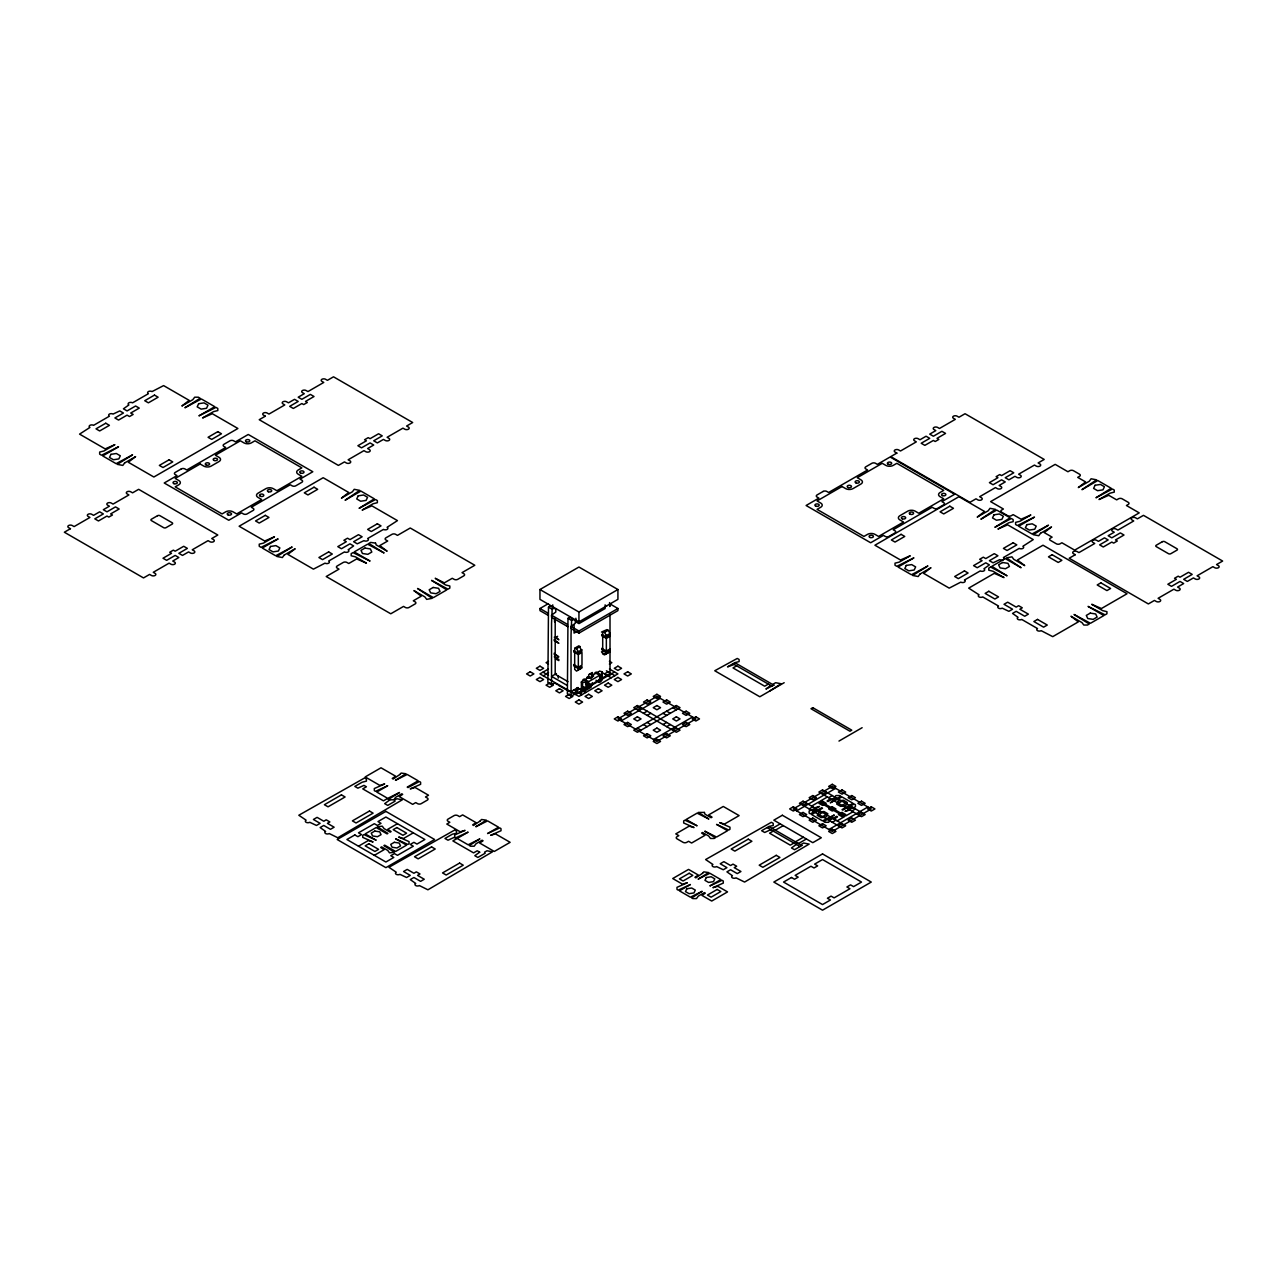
<?xml version="1.0" encoding="UTF-8"?>
<svg xmlns="http://www.w3.org/2000/svg" width="1287" height="1287" viewBox="0 0 1287 1287"><rect width="100%" height="100%" fill="white"/><g stroke="black" fill="none" stroke-linecap="round" stroke-linejoin="round"><path stroke-width="1.5" d="M557.625 657.384L555.196 658.799L555.196 674.259L567.985 681.643M588.69 684.813L588.69 685.858L588.69 681.643L599.645 675.321L599.645 679.536L582.609 690.089A2.59 1.496 -60 0 1 580.775 693.243A2.59 1.496 -60 0 1 578.941 692.197L571.026 696.058L567.374 693.95L567.985 618.355L569.803 617.31L575.289 620.463L575.289 623.278L571.026 626.447L571.026 628.555L578.941 633.124L617.921 610.617L617.921 608.51L610.006 603.941L610.006 606.048M592.342 683.751L592.342 682.705M602.091 678.136L602.091 676.029M599.645 671.106L602.091 671.798L602.091 673.905L600.868 674.613L595.994 672.007M567.857 626.721L551.544 617.31L551.544 615.186L555.807 612.033L555.807 609.218L550.321 606.048L548.487 607.11L547.892 682.705L551.544 684.813L554.713 682.979M553.973 608.156L552.155 609.218L551.544 623.632L551.544 684.813M573.471 619.417L571.637 620.463L571.026 634.877L571.026 696.058M770.768 685.521L765.91 689.028L773.825 685.167L773.214 684.105L775.659 682.705L781.129 683.751L769.562 691.135M796.347 844.433L791.489 847.956L794.529 849.71L801.833 845.495L801.222 844.433L803.667 843.033L809.153 844.095L744.594 882.062L736.067 877.847A2.59 1.496 0 0 1 732.416 877.847A2.59 1.496 0 0 1 732.416 875.723L726.93 871.862L730.582 869.755L737.274 873.616L740.942 871.508L734.233 867.647L736.679 866.231L733.011 864.124L730.582 865.54L723.889 861.663L720.237 863.77L726.93 867.647L723.278 869.755L716.569 866.585A2.59 1.496 0 0 1 712.918 866.585A2.59 1.496 0 0 1 712.918 864.478L705.614 859.555L771.38 822.28L773.214 823.342L773.214 825.45L768.95 826.511L761.631 830.726L764.687 832.48L770.768 829.665M580.775 689.735L584.169 687.467L583.204 686.92L577.123 690.443L575.289 692.905L570.414 692.197L577.943 687.499M830.453 798.728L827.058 800.997L828.024 801.544L834.105 798.02L835.939 795.559L839.591 795.559L840.813 796.267L830.276 802.847L842.036 796.975L852.991 803.297L842.036 809.636L842.824 810.086L854.214 804.005L855.421 804.713L855.421 806.82L845.076 811.389L849.951 809.973M834.105 819.127L837.499 816.859L836.55 816.312L830.453 819.819L828.635 822.28L824.983 822.28L823.76 821.589L834.298 815.009L822.538 820.881L811.582 814.558L822.538 808.22L821.75 807.769L810.36 813.851L809.137 813.143L809.137 811.035L819.497 806.466L814.623 807.866M539.961 589.526L578.941 567.036L617.921 589.526L617.921 599.372L578.941 621.878L539.961 599.372L539.961 589.526L578.941 612.033L617.921 589.526M539.977 608.51L547.892 613.079L547.892 615.186L539.977 610.617L539.977 608.51L548.439 603.619M557.625 636.293L555.196 637.692L555.196 657.384M577.123 631.37L574.066 633.124L574.066 624.694M571.026 626.447L578.941 631.016L617.921 608.51M548.487 661.261L546.058 662.66L548.487 664.06M574.678 648.246L578.941 645.784L581.981 651.061L578.33 653.169L573.632 650.659M578.346 646.83L574.678 648.954L574.678 668.629M606.354 630.662L602.702 632.77L602.702 652.461M575.289 647.892L576.512 648.6L580.164 646.492M603.297 631.724L604.52 632.416L608.172 630.308L610.006 633.477L606.354 635.585L606.354 637.001L601.656 634.491M548.439 669.015L539.961 673.905L578.941 696.412L617.921 673.905L609.443 669.015M578.33 653.169L578.33 651.769L581.981 649.645M606.354 637.001L610.006 634.877M573.632 651.865L578.33 654.568L581.981 652.461L581.981 665.122L578.33 667.229L573.632 664.526M601.656 635.681L606.354 638.4L610.006 636.293M546.058 673.905L548.487 672.506M543.323 675.852L548.407 672.908M556.418 673.568L551.544 676.367L567.374 685.521M601.656 648.342L606.354 651.061L610.006 648.954M578.33 670.044L578.33 668.645L581.981 666.521L581.981 667.937L576.512 671.106L574.678 669.337M601.479 651.769L603.297 654.23L605.743 652.815M606.354 653.876L606.354 652.461L610.006 650.353M610.006 651.769L604.52 654.922L603.297 654.23M609.394 664.06L611.824 662.66L609.394 661.261M587.371 676.705L592.277 677.461L592.342 672.506L588.69 674.613L588.69 677.429L581.997 681.29L581.997 685.521M599.05 671.444L592.342 675.321L589.913 673.905M581.386 682.351L587.467 682.351L582.947 679.536M575.289 690.781L578.941 688.674M604.52 673.905L608.172 671.798M575.595 694.481L614.575 671.975M578.941 692.905L582.593 690.781M608.172 676.029L611.824 673.905M583.815 691.489L591.119 687.274L585.553 684.057M358.494 846.202L368.227 840.572L373.101 841.971L362.757 837.403L362.757 835.295L363.964 834.587L376.158 840.218L365.186 833.896L376.158 827.557L387.114 833.896L387.902 833.429L377.364 826.849L382.239 826.157L384.073 828.619L390.154 832.126L391.119 831.579L387.725 829.311L397.458 823.696M374.324 855.34L384.073 849.71L380.679 847.457L381.628 846.894L387.725 850.417L389.543 852.879L394.417 852.171L383.88 845.607L384.668 845.141L395.64 851.463L406.595 845.141L395.64 838.818L407.818 844.433L409.041 843.741L409.041 841.618L398.68 837.049L403.555 838.464L413.304 832.834M637.403 709.78L641.055 707.673M621.267 720.849L660.247 698.342M643.5 713.288L647.152 711.18M784.169 682.705L759.813 696.766L714.752 670.752L737.274 658.445L739.108 659.491L739.108 661.598L734.845 662.66L727.541 666.875L734.233 664.414M647.152 715.395L650.804 713.288M736.679 665.829L733.011 667.937L764.687 686.212L768.339 684.105M662.982 724.549L666.634 722.425M666.634 726.656L670.286 724.549M653.539 739.478L692.519 716.988M672.731 730.163L676.383 728.056M838.979 741.071L862.129 727.702M803.056 805.405L806.708 803.297M822.538 794.159L826.19 792.052M796.653 810.858L835.633 788.352M772.297 828.442L780.212 823.873M811.582 806.112L818.886 801.898L844.465 816.666L837.145 820.881M827.412 796.975L820.109 801.19L845.672 815.958L852.991 811.743M809.137 808.928L812.789 806.82M828.635 797.683L832.287 795.559M773.214 831.08L769.562 833.188L790.266 845.141L793.918 843.033M775.337 830.195L783.268 825.627M812.789 811.035L816.457 808.928M832.287 799.79L835.939 797.683M818.886 814.558L822.538 812.435M838.368 803.297L842.036 801.19M822.538 816.666L826.19 814.558M842.036 805.405L845.688 803.297M828.635 820.173L832.287 818.065M848.117 808.928L851.769 806.82M803.361 837.226L795.446 841.795L798.487 843.564L806.402 838.979M832.287 822.28L835.939 820.173M851.769 811.035L855.421 808.928M828.941 829.488L867.905 806.997M838.368 825.804L842.036 823.696M857.866 814.558L861.518 812.435M605.743 605.694L606.965 605.694M601.479 632.078L606.965 629.616L608.172 630.308M581.386 681.643L581.386 686.566L582.593 687.274L586.245 687.274L586.245 683.059M586.727 677.638L589.993 678.152L593.58 676.077L592.277 673.246M555.196 658.799L558.848 660.601L558.848 659.491L554.279 656.853M554.15 654.391L558.848 656.901L554.15 653.265M734.845 662.66L773.825 685.167M733.011 663.722L771.991 686.212M548.487 607.11L552.155 609.218M567.985 618.355L571.637 620.463M551.544 615.186L567.374 624.34L567.374 626.447M606.965 652.107L608.172 652.815M554.279 637.178L558.848 639.8L555.196 636.293L555.196 619.417M672.731 707.673L676.383 709.78M554.15 640.604L558.848 643.323L554.15 639.478M606.402 670.784L614.88 675.675M602.75 672.892L611.228 677.782M666.634 711.18L670.286 713.288M594.948 672.602L599.645 675.321M662.982 713.288L666.634 715.395M599.645 678.136L602.091 679.536L598.439 681.643L595.994 680.244M578.941 668.291L580.164 668.983M588.69 677.429L591.119 678.828M583.992 678.941L588.69 681.643M589.913 683.751L592.342 685.167L588.69 687.274L586.245 685.874M647.152 722.425L650.804 724.549M643.5 724.549L647.152 726.656M577.171 687.66L585.649 692.551M543.017 672.152L548.487 675.321M573.519 689.768L581.981 694.658M637.403 728.056L641.055 730.163M555.807 683.751L557.014 684.459M558.236 685.167L569.208 691.489M768.95 826.511L801.833 845.495M767.116 827.557L800.015 846.556M601.656 649.549L606.354 652.461M573.632 665.717L578.33 668.645M604.52 632.416L606.354 635.585M576.512 648.6L578.33 651.769M609.571 602.589L609.748 606.499M605.131 604.858L605.131 608.51L578.941 623.632L575.9 621.878L575.9 618.227M610.006 614.349L610.006 673.551L600.868 678.828L600.868 674.613M606.354 638.4L606.354 651.061M602.091 671.798L602.091 678.828A2.59 1.496 -60 0 1 600.257 681.997A2.59 1.496 -60 0 1 598.439 680.936L598.439 680.244M587.467 682.351L587.467 686.566M582.593 683.059L582.593 687.274M578.941 612.033L578.941 621.878M578.941 631.016L578.941 633.124M578.33 654.568L578.33 667.229M558.236 676.029L558.236 678.136M554.584 618.5L554.584 621.878M552.75 604.858L552.75 608.526M375.547 543.114L376.158 544.884L387.114 551.206L379.81 545.575L387.725 541.007L385.891 539.961A2.59 1.496 0 0 1 385.891 537.853L391.988 534.33A2.59 1.496 0 0 1 395.64 534.33L397.458 535.392L410.247 528.008L474.806 565.266L462.017 572.651L463.835 573.712A2.59 1.496 0 0 1 463.835 575.82L457.754 579.327A2.59 1.496 0 0 1 454.102 579.327L452.268 578.281L444.353 582.85L435.215 578.281L445.575 584.958L449.839 586.019L449.839 588.127L448.005 589.173L431.563 580.389L446.798 589.88L433.397 597.618L417.567 588.481L432.175 598.326L426.689 599.372L424.871 596.911L413.915 590.588L421.219 596.203L413.288 600.788L415.122 601.833A2.59 1.496 0 0 1 415.122 603.941L409.025 607.464A2.59 1.496 0 0 1 405.373 607.464L403.555 606.402L390.765 613.786L326.206 576.528L338.996 569.144L337.178 568.082A2.59 1.496 0 0 1 337.178 565.974L343.259 562.451A2.59 1.496 0 0 1 346.911 562.451L348.745 563.513L356.66 558.944L366.409 563.159L355.437 556.837L351.174 555.775L351.174 553.667L353.008 552.606L370.061 561.052L354.231 551.914L367.632 544.176L384.073 552.96L368.838 543.468L370.672 542.422L375.547 543.114M704.391 812.435L705.003 814.204L711.1 817.712L712.049 817.165L708.654 814.896L723.278 806.466L739.108 815.604L724.501 824.05L719.626 822.634L729.97 827.203L729.97 829.311L728.748 830.018L716.569 824.404L727.541 830.726L716.569 837.049L704.826 831.177L715.363 837.757L714.14 838.464L710.488 838.464L708.654 836.003L702.573 832.48L701.608 833.043L705.003 835.295L691.602 843.033L688.561 841.28L686.743 842.325A2.59 1.496 0 0 1 683.075 842.325L676.994 838.818A2.59 1.496 0 0 1 676.994 836.695L678.812 835.649L675.772 833.896L689.172 826.157L694.047 827.557L683.687 822.988L683.687 820.881L684.909 820.173L697.087 825.804L686.132 819.481L697.087 813.143L708.847 819.015L698.31 812.435L704.391 812.435M110.939 454.343L109.492 457.464L113.449 459.749L118.854 458.912L120.302 455.791L116.345 453.507L110.939 454.343M198.632 403.716L197.184 406.837L201.142 409.121L206.547 408.285L207.995 405.164L204.038 402.879L198.632 403.716M270.495 546.46L269.047 549.581L273.005 551.866L278.41 551.029L279.858 547.908L275.901 545.624L270.495 546.46M358.188 495.833L356.74 498.954L360.698 501.238L366.103 500.402L367.551 497.281L363.594 494.996L358.188 495.833M686.808 888.77L685.488 891.601L689.076 893.677L693.983 892.921L695.286 890.089L691.698 888.014L686.808 888.77M706.29 877.525L704.97 880.356L708.558 882.432L713.465 881.659L714.784 878.844L711.196 876.769L706.29 877.525M906.273 565.443L904.825 568.564L908.783 570.849L914.188 570.012L915.636 566.891L911.679 564.607L906.273 565.443M818.677 812.322L817.261 815.363L821.122 817.599L826.399 816.778L827.814 813.738L823.953 811.502L818.677 812.322M838.159 801.061L836.743 804.118L840.604 806.354L845.897 805.533L847.313 802.477L843.435 800.241L838.159 801.061M993.966 514.816L992.518 517.937L996.476 520.221L1001.881 519.385L1003.329 516.264L999.372 513.98L993.966 514.816M1026.849 524.662L1025.401 527.783L1029.359 530.067L1034.764 529.23L1036.212 526.11L1032.254 523.825L1026.849 524.662M1095.06 485.279L1093.612 488.4L1097.57 490.685L1102.975 489.848L1104.423 486.727L1100.465 484.443L1095.06 485.279M124.63 462.95L122.812 465.411L117.326 464.366L132.545 454.858L116.103 463.658L102.703 455.92L118.549 446.782L101.496 455.212L99.662 454.166L99.662 452.059L103.925 450.997L114.897 444.675L105.148 448.89L79.569 434.121L89.929 427.445A2.59 1.496 0 0 1 89.929 425.337A2.59 1.496 0 0 1 93.581 425.337L109.411 416.184A2.59 1.496 0 0 1 109.411 414.076A2.59 1.496 0 0 1 113.063 414.076L119.771 410.923L123.423 413.03L114.897 417.953L118.549 420.061L127.075 415.138L129.504 416.538L133.156 414.43L130.727 413.03L139.253 408.108L135.602 406L127.075 410.923L123.423 408.816L128.893 404.938A2.59 1.496 0 0 1 128.893 402.831A2.59 1.496 0 0 1 132.561 402.831L148.391 393.693A2.59 1.496 0 0 1 148.391 391.586A2.59 1.496 0 0 1 152.043 391.586L163.61 385.601L189.189 400.37L181.885 406L192.841 399.662L194.675 397.2L198.327 397.2L200.145 398.262L184.926 407.754L201.367 398.954L214.768 406.692L198.938 415.846L215.975 407.4L217.809 408.462L217.809 410.569L213.545 411.615L202.59 417.953L212.323 413.722L237.902 428.491L153.861 477.01L128.282 462.242L135.602 456.628L124.63 462.95M284.202 555.067L282.368 557.528L276.882 556.483L292.117 546.991L275.675 555.775L262.275 548.037L278.105 538.899L261.052 547.345L259.234 546.283L259.234 544.176L263.497 543.114L274.453 536.792L264.704 541.007L239.125 526.238L323.166 477.718L348.745 492.487L341.441 498.117L352.397 491.779L354.231 489.317L359.716 490.379L345.093 500.225L360.923 491.087L374.324 498.825L359.105 508.317L375.547 499.517L377.364 500.579L377.364 502.686L373.101 503.748L362.146 510.07L371.895 505.855L397.458 520.624L387.114 527.3A2.59 1.496 0 0 1 387.114 529.407A2.59 1.496 0 0 1 383.462 529.407L367.632 538.545A2.59 1.496 0 0 1 367.632 540.653A2.59 1.496 0 0 1 363.964 540.653L357.271 543.822L353.619 541.714L362.146 536.792L358.494 534.684L349.967 539.607L347.522 538.191L343.87 540.299L346.316 541.714L337.789 546.637L341.441 548.745L349.967 543.822L353.619 545.929L348.133 549.806A2.59 1.496 0 0 1 348.133 551.914A2.59 1.496 0 0 1 344.482 551.914L328.652 561.052A2.59 1.496 0 0 1 328.652 563.159A2.59 1.496 0 0 1 325 563.159L313.417 569.144L287.854 554.375L295.157 548.745L284.202 555.067M399.903 774.468L393.195 779.037L392.245 778.49L395.64 776.222L381.016 767.792L365.186 776.93L379.81 785.376L384.668 783.96L374.324 788.529L374.324 790.636L375.547 791.344L387.725 785.713L376.753 792.052L387.725 798.374L399.485 792.502L388.931 799.082L390.154 799.79L393.806 799.79L395.64 797.329L401.721 793.806L402.686 794.352L399.292 796.621L412.693 804.359L415.733 802.589L417.567 803.651A2.59 1.496 0 0 0 421.219 803.651L427.3 800.128A2.59 1.496 0 0 0 427.3 798.02L425.482 796.975L428.523 795.221L415.122 787.483L410.247 788.883L420.608 784.314L420.608 782.206L419.385 781.499L408.011 787.58L407.207 787.129L418.178 780.791L407.207 774.468L395.447 780.34L405.984 773.76L401.126 773.069L399.903 774.468M480.292 820.881L473.584 825.45L472.635 824.903L476.029 822.634L462.628 814.896L459.588 816.666L457.754 815.604A2.59 1.496 0 0 0 454.102 815.604L448.005 819.127A2.59 1.496 0 0 0 448.005 821.235L449.839 822.28L446.798 824.05L460.183 831.772L465.057 830.372L454.713 834.941L454.713 837.049L455.936 837.757L468.114 832.126L457.142 838.464L468.114 844.787L479.858 838.915L469.321 845.495L470.543 846.202L474.195 846.202L476.029 843.741L482.11 840.218L483.075 840.765L479.681 843.033L494.288 851.463L510.135 842.325L495.511 833.896L490.637 835.295L500.997 830.726L500.997 828.619L499.774 827.911L487.596 833.542L498.552 827.203L487.596 820.881L475.836 826.753L486.373 820.173L481.499 819.481L480.292 820.881M702.573 873.262L695.865 877.847L694.916 877.284L698.31 875.031L688.561 869.401L672.731 878.538L682.48 884.169L687.338 882.753L676.994 887.338L676.994 889.446L678.217 890.137L690.395 884.523L679.423 890.845L690.395 897.184L702.155 891.312L691.602 897.876L692.824 898.583L696.476 898.583L698.31 896.122L704.391 892.599L705.356 893.162L701.962 895.414L711.711 901.045L727.541 891.907L717.792 886.276L712.918 887.676L723.278 883.107L723.278 881L722.055 880.308L709.877 885.923L720.833 879.6L709.877 873.262L698.117 879.134L708.654 872.57L703.78 871.862L702.573 873.262M919.98 574.066L918.162 576.528L912.676 575.466L927.895 565.974L911.453 574.758L898.053 567.036L913.899 557.882L896.846 566.328L895.012 565.266L895.012 563.159L899.275 562.113L910.231 555.775L900.498 559.99L874.919 545.221L958.96 496.702L984.539 511.47L977.219 517.101L988.191 510.778L990.009 508.317L995.494 509.362L980.887 519.208L996.717 510.07L1010.118 517.808L994.883 527.3L1011.325 518.5L1013.159 519.562L1013.159 521.669L1008.895 522.731L997.94 529.054L1007.673 524.839L1033.252 539.607L1022.892 546.283A2.59 1.496 0 0 1 1022.892 548.391A2.59 1.496 0 0 1 1019.24 548.391L1003.41 557.528A2.59 1.496 0 0 1 1003.41 559.636A2.59 1.496 0 0 1 999.758 559.636L993.065 562.805L989.397 560.698L997.924 555.775L994.272 553.667L985.745 558.59L983.316 557.174L979.664 559.298L982.094 560.698L973.567 565.62L977.219 567.728L985.745 562.805L989.397 564.913L983.928 568.79A2.59 1.496 0 0 1 983.928 570.897A2.59 1.496 0 0 1 980.276 570.897L964.43 580.035A2.59 1.496 0 0 1 964.43 582.142A2.59 1.496 0 0 1 960.778 582.142L949.211 588.127L923.632 573.358L930.951 567.728L919.98 574.066M1040.556 533.268L1038.738 535.73L1033.252 534.684L1048.471 525.193L1032.029 533.976L1018.628 526.238L1034.475 517.101L1017.422 525.53L1015.588 524.485L1015.588 522.377L1019.851 521.315L1030.823 514.993L1021.074 519.208L1013.159 514.639L1011.325 515.685A2.59 1.496 0 0 1 1007.673 515.685L1001.576 512.178A2.59 1.496 0 0 1 1001.576 510.07L1003.41 509.008L990.62 501.624L1055.179 464.366L1067.953 471.75L1069.787 470.688A2.59 1.496 0 0 1 1073.438 470.688L1079.536 474.211A2.59 1.496 0 0 1 1079.536 476.319L1077.702 477.364L1085.617 481.933L1078.313 487.564L1089.285 481.241L1091.103 478.78L1096.588 479.826L1081.965 489.671L1097.811 480.534L1111.196 488.272L1095.977 497.763L1112.418 488.98L1114.252 490.025L1114.252 492.133L1109.989 493.194L1099.018 499.517L1108.767 495.302L1116.682 499.871L1118.5 498.809A2.59 1.496 0 0 1 1122.167 498.809L1128.249 502.332A2.59 1.496 0 0 1 1128.249 504.44L1126.431 505.501L1139.22 512.886L1074.661 550.144L1061.872 542.76L1060.038 543.822A2.59 1.496 0 0 1 1056.386 543.822L1050.305 540.299A2.59 1.496 0 0 1 1050.305 538.191L1052.122 537.146L1044.207 532.577L1051.527 526.946L1040.556 533.268M389.543 800.128L384.684 803.651L387.725 805.405L395.029 801.19L394.417 800.128L396.863 798.728L402.332 799.79L337.789 837.757L329.263 833.542A2.59 1.496 0 0 1 325.611 833.542A2.59 1.496 0 0 1 325.611 831.434L320.125 827.557L323.777 825.45L330.469 829.311L334.137 827.203L327.429 823.342L329.874 821.943L326.206 819.819L323.777 821.235L317.085 817.358L313.417 819.481L320.125 823.342L316.473 825.45L309.765 822.28A2.59 1.496 0 0 1 306.113 822.28A2.59 1.496 0 0 1 306.113 820.173L298.809 815.25L364.575 777.975L366.409 779.037L366.409 781.145L362.146 782.206L354.826 786.421L357.883 788.175L363.964 785.376L366.409 786.775L362.757 788.883L383.462 800.836L387.114 798.728L389.543 800.128M479.681 852.171L474.806 855.694L477.847 857.448L485.167 853.233L484.555 852.171L486.985 850.771L492.471 851.817L427.911 889.8L419.385 885.569A2.59 1.496 0 0 1 415.733 885.569A2.59 1.496 0 0 1 415.733 883.461L410.247 879.6L413.915 877.493L420.608 881.354L424.26 879.246L417.567 875.385L419.996 873.97L416.344 871.862L413.915 873.262L407.207 869.401L403.555 871.508L410.247 875.385L406.595 877.493L399.903 874.323A2.59 1.496 0 0 1 396.251 874.323A2.59 1.496 0 0 1 396.251 872.216L388.931 867.293L454.713 830.018L456.531 831.08L456.531 833.188L452.268 834.233L444.964 838.464L448.005 840.218L454.102 837.403L456.531 838.818L452.879 840.926L473.584 852.879L477.236 850.771L479.681 852.171M105.759 423.23L96.01 428.844L99.662 430.952L109.411 425.337L105.759 423.23M154.472 395.093L144.739 400.724L148.391 402.831L158.124 397.2L154.472 395.093M169.096 459.797L159.347 465.411L162.999 467.519L172.748 461.904L169.096 459.797M217.809 431.66L208.076 437.29L211.728 439.398L221.461 433.767L217.809 431.66M70.447 528.7L64.35 532.223L143.517 577.927L149.614 574.404L151.432 575.466A2.59 1.496 0 0 0 155.083 575.466A2.59 1.496 0 0 0 155.083 573.358L153.266 572.297L169.096 563.159L170.93 564.205A2.59 1.496 0 0 0 174.582 564.205A2.59 1.496 0 0 0 174.582 562.097L172.748 561.052L178.845 557.528L175.193 555.421L166.666 560.344L162.999 558.236L171.525 553.313L169.707 552.252L173.359 550.144L175.193 551.206L183.719 546.283L187.371 548.391L178.845 553.313L182.497 555.421L188.578 551.914L190.412 552.96A2.59 1.496 0 0 0 194.064 552.96A2.59 1.496 0 0 0 194.064 550.852L192.246 549.79L208.076 540.653L209.894 541.714A2.59 1.496 0 0 0 213.545 541.714A2.59 1.496 0 0 0 213.545 539.607L211.728 538.545L217.809 535.022L138.642 489.317L132.561 492.841L130.727 491.779A2.59 1.496 0 0 0 127.075 491.779A2.59 1.496 0 0 0 127.075 493.886L128.909 494.948L113.063 504.086L111.245 503.04A2.59 1.496 0 0 0 107.593 503.04A2.59 1.496 0 0 0 107.593 505.147L109.411 506.193L103.33 509.716L106.982 511.824L115.508 506.901L119.16 509.008L110.634 513.931L112.468 514.993L108.8 517.101L106.982 516.039L98.456 520.962L94.804 518.854L103.33 513.931L99.678 511.824L93.581 515.347L91.747 514.285A2.59 1.496 0 0 0 88.095 514.285A2.59 1.496 0 0 0 88.095 516.393L89.929 517.454L74.099 526.592L72.265 525.53A2.59 1.496 0 0 0 68.613 525.53A2.59 1.496 0 0 0 68.613 527.654L70.447 528.7M265.315 416.2L259.218 419.707L338.384 465.411L344.482 461.904L346.3 462.95A2.59 1.496 0 0 0 349.967 462.95A2.59 1.496 0 0 0 349.967 460.843L348.133 459.797L363.964 450.643L365.798 451.705A2.59 1.496 0 0 0 369.449 451.705A2.59 1.496 0 0 0 369.449 449.597L367.615 448.536L373.713 445.029L370.061 442.921L361.534 447.844L357.883 445.72L366.409 440.797L364.575 439.752L368.227 437.644L370.061 438.69L378.587 433.767L382.239 435.875L373.713 440.797L377.364 442.921L383.462 439.398L385.28 440.46A2.59 1.496 0 0 0 388.931 440.46A2.59 1.496 0 0 0 388.931 438.336L387.114 437.29L402.944 428.153L404.778 429.198A2.59 1.496 0 0 0 408.429 429.198A2.59 1.496 0 0 0 408.429 427.091L406.595 426.045L412.693 422.522L333.51 376.818L327.429 380.325L325.595 379.279A2.59 1.496 0 0 0 321.943 379.279A2.59 1.496 0 0 0 321.943 381.386L323.777 382.432L307.947 391.586L306.113 390.524A2.59 1.496 0 0 0 302.461 390.524A2.59 1.496 0 0 0 302.461 392.632L304.279 393.693L298.198 397.2L301.85 399.324L310.376 394.401L314.028 396.509L305.502 401.431L307.336 402.477L303.684 404.585L301.85 403.539L293.323 408.462L289.672 406.354L298.198 401.431L294.546 399.324L288.449 402.831L286.631 401.785A2.59 1.496 0 0 0 282.979 401.785A2.59 1.496 0 0 0 282.979 403.893L284.797 404.938L268.967 414.076L267.133 413.03A2.59 1.496 0 0 0 263.481 413.03A2.59 1.496 0 0 0 263.481 415.138L265.315 416.2M181.274 468.935L175.177 472.442A2.59 1.496 0 0 0 175.177 474.549L177.011 475.611L164.221 482.995L228.78 520.27L241.57 512.886L243.388 513.931A2.59 1.496 0 0 0 247.04 513.931L253.137 510.424A2.59 1.496 0 0 0 253.137 508.317L251.303 507.255L290.283 484.749L292.117 485.81A2.59 1.496 0 0 0 295.769 485.81L301.85 482.287A2.59 1.496 0 0 0 301.85 480.18L300.032 479.134L312.821 471.75L248.262 434.475L235.473 441.859L233.639 440.797A2.59 1.496 0 0 0 229.987 440.797L223.906 444.321A2.59 1.496 0 0 0 223.906 446.428L225.724 447.49L186.76 469.98L184.926 468.935A2.59 1.496 0 0 0 181.274 468.935M200.145 464.012L175.177 478.426L178.845 480.534A5.164 2.976 0 0 1 178.845 484.749L175.177 486.856L222.072 513.931L225.724 511.824A5.164 2.976 0 0 1 233.044 511.824L236.695 513.931L261.663 499.517L258.011 497.409A5.164 2.976 0 0 1 258.011 493.194L265.926 488.626A5.164 2.976 0 0 1 273.23 488.626L276.882 490.733L301.85 476.319L298.198 474.211A5.164 2.976 0 0 1 298.198 469.98L301.85 467.873L254.955 440.797L251.303 442.905A5.164 2.976 0 0 1 243.999 442.905L240.347 440.797L215.379 455.212L219.031 457.335A5.164 2.976 0 0 1 219.031 461.55L211.116 466.119A5.164 2.976 0 0 1 203.813 466.119L200.145 464.012M157.529 515.701L151.432 519.208A1.721 0.997 0 0 0 151.432 520.624L163.61 527.654A1.721 0.997 0 0 0 166.055 527.654L172.136 524.131A1.721 0.997 0 0 0 172.136 522.731L159.958 515.701A1.721 0.997 0 0 0 157.529 515.701M265.315 515.347L255.566 520.962L259.218 523.069L268.967 517.454L265.315 515.347M314.028 487.21L304.295 492.841L307.947 494.948L317.68 489.317L314.028 487.21M328.652 551.914L318.903 557.528L322.554 559.636L332.303 554.021L328.652 551.914M377.364 523.777L367.632 529.407L371.283 531.515L381.016 525.884L377.364 523.777M364.961 548.085L361.003 550.369L362.451 553.49L367.857 554.327L371.814 552.043L370.366 548.922L364.961 548.085M433.156 587.467L429.198 589.752L430.646 592.873L436.052 593.709L440.025 591.425L438.561 588.304L433.156 587.467M823.149 491.441L817.052 494.948A2.59 1.496 0 0 0 817.052 497.055L818.886 498.117L806.096 505.501L870.656 542.76L883.445 535.376L885.263 536.438A2.59 1.496 0 0 0 888.915 536.438L895.012 532.915A2.59 1.496 0 0 0 895.012 530.807L893.178 529.761L932.158 507.255L933.992 508.317A2.59 1.496 0 0 0 937.644 508.317L943.725 504.794A2.59 1.496 0 0 0 943.725 502.686L941.907 501.624L954.697 494.24L890.137 456.982L877.348 464.366L875.53 463.304A2.59 1.496 0 0 0 871.862 463.304L865.781 466.827A2.59 1.496 0 0 0 865.781 468.935L867.599 469.98L828.635 492.487L826.801 491.441A2.59 1.496 0 0 0 823.149 491.441M896.83 453.104L890.749 456.628L969.915 502.332L976.013 498.809L977.83 499.871A2.59 1.496 0 0 0 981.482 499.871A2.59 1.496 0 0 0 981.482 497.763L979.664 496.702L995.494 487.564L997.328 488.626A2.59 1.496 0 0 0 1000.98 488.626A2.59 1.496 0 0 0 1000.98 486.518L999.146 485.456L1005.244 481.933L1001.576 479.826L993.065 484.749L989.397 482.641L997.924 477.718L996.106 476.673L999.758 474.549L1001.576 475.611L1010.102 470.688L1013.77 472.796L1005.244 477.718L1008.895 479.826L1014.976 476.319L1016.81 477.364A2.59 1.496 0 0 0 1020.462 477.364A2.59 1.496 0 0 0 1020.462 475.257L1018.628 474.211L1034.475 465.057L1036.292 466.119A2.59 1.496 0 0 0 1039.944 466.119A2.59 1.496 0 0 0 1039.944 464.012L1038.126 462.95L1044.207 459.443L965.041 413.722L958.96 417.245L957.126 416.184A2.59 1.496 0 0 0 953.474 416.184A2.59 1.496 0 0 0 953.474 418.307L955.308 419.353L939.462 428.491L937.644 427.445A2.59 1.496 0 0 0 933.992 427.445A2.59 1.496 0 0 0 933.992 429.552L935.81 430.614L929.729 434.121L933.381 436.229L941.907 431.306L945.559 433.413L937.033 438.336L938.85 439.398L935.199 441.505L933.381 440.444L924.854 445.366L921.202 443.259L929.729 438.336L926.061 436.229L919.98 439.752L918.146 438.69A2.59 1.496 0 0 0 914.494 438.69A2.59 1.496 0 0 0 914.494 440.797L916.328 441.859L900.498 450.997L898.664 449.951A2.59 1.496 0 0 0 895.012 449.951A2.59 1.496 0 0 0 895.012 452.059L896.83 453.104M842.036 486.518L817.052 500.933L820.72 503.04A5.164 2.976 0 0 1 820.72 507.255L817.052 509.362L863.947 536.438L867.599 534.33A5.164 2.976 0 0 1 874.919 534.33L878.571 536.438L903.538 522.023L899.886 519.916A5.164 2.976 0 0 1 899.886 515.701L907.802 511.116A5.164 2.976 0 0 1 915.105 511.116L918.757 513.24L943.725 498.809L940.073 496.702A5.164 2.976 0 0 1 940.073 492.487L943.725 490.379L896.83 463.304L893.178 465.411A5.164 2.976 0 0 1 885.874 465.411L882.222 463.304L857.255 477.718L860.906 479.826A5.164 2.976 0 0 1 860.906 484.057L852.991 488.626A5.164 2.976 0 0 1 845.688 488.626L842.036 486.518M530.228 671.798L526.576 673.905L530.228 676.029L533.88 673.905L530.228 671.798M539.961 666.183L536.309 668.291L539.961 670.398L543.629 668.291L539.961 666.183M539.961 677.429L536.309 679.536L539.961 681.643L543.629 679.536L539.961 677.429M341.441 794.867L324.388 804.713L328.04 806.82L345.093 796.975L341.441 794.867M549.71 683.059L546.058 685.167L549.71 687.274L553.362 685.167L549.71 683.059M559.459 688.674L555.807 690.781L559.459 692.905L563.111 690.781L559.459 688.674M569.208 694.304L565.54 696.412L569.208 698.519L572.86 696.412L569.208 694.304M617.921 666.183L614.269 668.291L617.921 670.398L621.573 668.291L617.921 666.183M369.449 811.035L352.397 820.881L356.049 822.988L373.101 813.143L369.449 811.035M385.891 811.389L337.178 839.51L385.891 867.647L434.62 839.51L385.891 811.389M578.941 699.935L575.289 702.042L578.941 704.15L582.593 702.042L578.941 699.935M588.69 694.304L585.038 696.412L588.69 698.519L592.342 696.412L588.69 694.304M598.439 688.674L594.771 690.781L598.439 692.905L602.091 690.781L598.439 688.674M608.172 683.059L604.52 685.167L608.172 687.274L611.824 685.167L608.172 683.059M617.921 677.429L614.269 679.536L617.921 681.643L621.573 679.536L617.921 677.429M627.67 671.798L624.002 673.905L627.67 676.029L631.322 673.905L627.67 671.798M354.842 834.941L346.911 839.51L385.891 862.017L393.806 857.448L390.765 855.694L394.417 853.587L397.458 855.34L413.304 846.202L410.263 844.433L413.915 842.325L416.956 844.079L424.871 839.51L385.891 817.02L377.976 821.589L381.016 823.342L377.364 825.45L374.324 823.696L358.494 832.834L361.534 834.587L357.883 836.695L354.842 834.941M374.839 831.064L371.251 833.123L372.57 835.955L377.461 836.711L381.049 834.652L379.729 831.82L374.839 831.064M901.093 534.33L891.36 539.961L895.012 542.068L904.761 536.438L901.093 534.33M949.822 506.193L940.073 511.824L943.725 513.931L953.474 508.317L949.822 506.193M368.838 843.741L365.186 845.849L374.935 851.463L378.587 849.356L368.838 843.741M396.863 827.557L393.195 829.665L402.944 835.295L406.595 833.188L396.863 827.557M394.321 842.309L390.733 844.385L392.052 847.216L396.943 847.972L400.53 845.897L399.227 843.065L394.321 842.309M617.921 716.811L614.269 718.918L617.921 721.026L621.573 718.918L617.921 716.811M627.67 711.18L624.002 713.288L627.67 715.395L631.322 713.288L627.67 711.18M637.403 705.549L633.751 707.673L676.383 732.271L680.035 730.163L637.403 705.549M647.152 699.935L643.5 702.042L647.152 704.15L650.804 702.042L647.152 699.935M656.901 694.304L653.233 696.412L656.901 698.519L660.553 696.412L656.901 694.304M656.901 696.412L617.921 718.918L656.901 741.425L695.865 718.918L656.901 696.412M627.67 722.425L624.002 724.549L627.67 726.656L631.322 724.549L627.67 722.425M637.403 716.811L633.751 718.918L637.403 721.026L641.055 718.918L637.403 716.811M656.901 705.549L653.233 707.673L656.901 709.78L660.553 707.673L656.901 705.549M666.634 699.935L662.982 702.042L666.634 704.15L670.286 702.042L666.634 699.935M431.563 846.894L414.511 856.74L418.178 858.847L435.215 849.002L431.563 846.894M676.383 705.549L633.751 730.163L637.403 732.271L680.035 707.673L676.383 705.549M647.152 733.687L643.5 735.794L647.152 737.901L650.804 735.794L647.152 733.687M656.901 728.056L653.233 730.163L656.901 732.271L660.553 730.163L656.901 728.056M676.383 716.811L672.731 718.918L676.383 721.026L680.035 718.918L676.383 716.811M686.132 711.18L682.48 713.288L686.132 715.395L689.784 713.288L686.132 711.18M656.901 739.317L653.233 741.425L656.901 743.532L660.553 741.425L656.901 739.317M666.634 733.687L662.982 735.794L666.634 737.901L670.286 735.794L666.634 733.687M686.132 722.425L682.48 724.549L686.132 726.656L689.784 724.549L686.132 722.425M695.865 716.811L692.213 718.918L695.865 721.026L699.517 718.918L695.865 716.811M964.43 570.897L954.697 576.528L958.348 578.635L968.081 573.005L964.43 570.897M1013.159 542.76L1003.41 548.391L1007.061 550.498L1016.81 544.884L1013.159 542.76M459.588 863.078L442.535 872.924L446.187 875.031L463.24 865.186L459.588 863.078M990.62 567.036L988.786 568.082L988.786 570.189L993.049 571.251L1004.021 577.573L994.272 573.358L968.693 588.127L979.053 594.803A2.59 1.496 0 0 0 979.053 596.911A2.59 1.496 0 0 0 982.705 596.911L998.535 606.048A2.59 1.496 0 0 0 998.535 608.156A2.59 1.496 0 0 0 1002.187 608.156L1008.895 611.325L1012.547 609.218L1004.021 604.295L1007.673 602.187L1016.199 607.11L1018.628 605.694L1022.296 607.818L1019.851 609.218L1028.377 614.14L1024.725 616.248L1016.199 611.325L1012.547 613.432L1018.033 617.31A2.59 1.496 0 0 0 1018.033 619.417A2.59 1.496 0 0 0 1021.685 619.417L1037.515 628.555A2.59 1.496 0 0 0 1037.515 630.662A2.59 1.496 0 0 0 1041.167 630.662L1052.734 636.647L1078.313 621.878L1071.009 616.248L1081.965 622.586L1083.799 625.048L1087.451 625.048L1089.269 623.986L1074.05 614.494L1090.491 623.278L1103.892 615.556L1088.062 606.402L1105.115 614.848L1106.933 613.786L1106.933 611.679L1102.669 610.633L1091.714 604.295L1101.463 608.51L1127.042 593.741L1043.001 545.221L1017.422 559.99L1024.725 565.62L1013.754 559.298L1011.936 556.837L1006.45 557.882L1021.074 567.728L1005.227 558.59L991.843 566.328L1007.061 575.82L990.62 567.036M1002.573 562.499L998.615 564.784L1000.063 567.905L1005.469 568.741L1009.426 566.457L1007.978 563.336L1002.573 562.499M988.802 591.28L985.134 593.404L994.883 599.018L998.535 596.911L988.802 591.28M1052.122 554.713L1048.471 556.837L1058.22 562.451L1061.872 560.344L1052.122 554.713M1075.272 554.713L1069.191 558.236L1148.358 603.941L1154.439 600.434L1156.273 601.479A2.59 1.496 0 0 0 1159.925 601.479A2.59 1.496 0 0 0 1159.925 599.372L1158.091 598.31L1173.937 589.173L1175.755 590.234A2.59 1.496 0 0 0 1179.407 590.234A2.59 1.496 0 0 0 1179.407 588.127L1177.589 587.065L1183.67 583.558L1180.018 581.434L1171.492 586.357L1167.84 584.25L1176.366 579.327L1174.532 578.281L1178.2 576.174L1180.018 577.22L1188.544 572.297L1192.196 574.404L1183.67 579.327L1187.322 581.434L1193.419 577.927L1195.253 578.973A2.59 1.496 0 0 0 1198.905 578.973A2.59 1.496 0 0 0 1198.905 576.866L1197.071 575.82L1212.901 566.666L1214.735 567.728A2.59 1.496 0 0 0 1218.387 567.728A2.59 1.496 0 0 0 1218.387 565.62L1216.553 564.559L1222.65 561.052L1143.483 515.347L1137.386 518.854L1135.568 517.808A2.59 1.496 0 0 0 1131.917 517.808A2.59 1.496 0 0 0 1131.917 519.916L1133.734 520.962L1117.904 530.099L1116.07 529.054A2.59 1.496 0 0 0 1112.418 529.054A2.59 1.496 0 0 0 1112.418 531.161L1114.252 532.223L1108.155 535.73L1111.807 537.837L1120.333 532.915L1124.001 535.022L1115.475 539.945L1117.293 541.007L1113.641 543.114L1111.807 542.068L1103.281 546.991L1099.629 544.868L1108.155 539.945L1104.503 537.837L1098.422 541.36L1096.588 540.299A2.59 1.496 0 0 0 1092.936 540.299A2.59 1.496 0 0 0 1092.936 542.406L1094.754 543.468L1078.924 552.606L1077.106 551.56A2.59 1.496 0 0 0 1073.455 551.56A2.59 1.496 0 0 0 1073.455 553.667L1075.272 554.713M812.789 707.673L810.971 708.719L849.951 731.225L851.769 730.163L812.789 707.673M1162.354 541.714L1156.273 545.221A1.721 0.997 0 0 0 1156.273 546.637L1168.451 553.667A1.721 0.997 0 0 0 1170.88 553.667L1176.978 550.144A1.721 0.997 0 0 0 1176.978 548.745L1164.799 541.714A1.721 0.997 0 0 0 1162.354 541.714M1037.515 619.417L1033.863 621.524L1043.596 627.155L1047.264 625.048L1037.515 619.417M1100.852 582.85L1097.2 584.958L1106.933 590.588L1110.601 588.481L1100.852 582.85M1090.266 613.127L1086.308 615.411L1087.756 618.532L1093.162 619.369L1097.119 617.084L1095.671 613.963L1090.266 613.127M793.307 806.82L789.655 808.928L793.307 811.035L796.959 808.928L793.307 806.82M803.056 801.19L799.404 803.297L842.036 827.911L845.688 825.804L803.056 801.19M812.789 795.559L809.137 797.683L812.789 799.79L816.457 797.683L812.789 795.559M822.538 789.945L818.886 792.052L861.518 816.666L865.17 814.558L822.538 789.945M832.287 784.314L828.635 786.421L832.287 788.529L835.939 786.421L832.287 784.314M782.351 815.25L773.825 820.173L812.789 842.679L821.315 837.757L782.351 815.25M832.287 786.421L793.307 808.928L832.287 831.434L871.267 808.928L832.287 786.421M689.172 873.262L679.423 878.892L683.075 881L692.824 875.385L689.172 873.262M748.246 839.156L731.193 849.002L734.845 851.125L751.898 841.28L748.246 839.156M803.056 812.435L799.404 814.558L803.056 816.666L806.708 814.558L803.056 812.435M822.538 801.19L818.886 803.297L822.538 805.405L826.19 803.297L822.538 801.19M842.036 789.945L838.368 792.052L842.036 794.159L845.688 792.052L842.036 789.945M812.789 818.065L809.137 820.173L812.789 822.28L816.457 820.173L812.789 818.065M832.287 806.82L828.635 808.928L832.287 811.035L835.939 808.928L832.287 806.82M851.769 795.559L848.117 797.683L851.769 799.79L855.421 797.683L851.769 795.559M822.538 823.696L818.886 825.804L822.538 827.911L826.19 825.804L822.538 823.696M842.036 812.435L838.368 814.558L842.036 816.666L845.688 814.558L842.036 812.435M861.518 801.19L857.866 803.297L861.518 805.405L865.17 803.297L861.518 801.19M717.181 889.446L707.448 895.06L711.1 897.184L720.833 891.553L717.181 889.446M776.254 855.34L759.201 865.186L762.853 867.293L779.906 857.448L776.254 855.34M832.287 829.311L828.635 831.434L832.287 833.542L835.939 831.434L832.287 829.311M851.769 818.065L848.117 820.173L851.769 822.28L855.421 820.173L851.769 818.065M871.267 806.82L867.599 808.928L871.267 811.035L874.919 808.928L871.267 806.82M822.538 853.924L773.825 882.062L822.538 910.182L871.267 882.062L822.538 853.924M791.489 877.493L783.558 882.062L822.538 904.568L830.453 899.983L827.412 898.229L831.064 896.122L834.105 897.876L849.951 888.738L846.91 886.984L850.562 884.877L853.603 886.63L861.518 882.062L822.538 859.555L814.623 864.124L817.663 865.878L814.011 867.985L810.971 866.231L795.141 875.385L798.181 877.139L794.529 879.246L791.489 877.493M942.518 495.624A2.156 1.239 0 0 0 945.881 494.691A2.156 1.239 0 0 0 942.792 493.484A2.156 1.239 0 0 0 942.518 495.624M888.32 464.334A2.156 1.239 0 0 0 891.682 463.4A2.156 1.239 0 0 0 888.593 462.194A2.156 1.239 0 0 0 888.32 464.334M856.177 483.011A2.156 1.239 0 0 0 859.41 481.933A2.156 1.239 0 0 0 856.177 480.871A2.156 1.239 0 0 0 856.177 483.011M910.247 514.269A2.156 1.239 0 0 0 913.593 513.32A2.156 1.239 0 0 0 910.504 512.113A2.156 1.239 0 0 0 910.247 514.269M902.332 518.838A2.156 1.239 0 0 0 905.678 517.889A2.156 1.239 0 0 0 902.589 516.682A2.156 1.239 0 0 0 902.332 518.838M848.262 487.58A2.156 1.239 0 0 0 851.495 486.518A2.156 1.239 0 0 0 848.262 485.44A2.156 1.239 0 0 0 848.262 487.58M815.99 506.225A2.156 1.239 0 0 0 819.208 505.147A2.156 1.239 0 0 0 815.99 504.07A2.156 1.239 0 0 0 815.99 506.225M870.06 537.467A2.156 1.239 0 0 0 873.406 536.534A2.156 1.239 0 0 0 870.318 535.312A2.156 1.239 0 0 0 870.06 537.467M300.643 473.117A2.156 1.239 0 0 0 304.005 472.184A2.156 1.239 0 0 0 300.917 470.978A2.156 1.239 0 0 0 300.643 473.117M246.444 441.827A2.156 1.239 0 0 0 249.807 440.894A2.156 1.239 0 0 0 246.718 439.687A2.156 1.239 0 0 0 246.444 441.827M214.173 460.473A2.156 1.239 0 0 0 217.519 459.523A2.156 1.239 0 0 0 214.43 458.317A2.156 1.239 0 0 0 214.173 460.473M268.372 491.763A2.156 1.239 0 0 0 271.718 490.814A2.156 1.239 0 0 0 268.629 489.607A2.156 1.239 0 0 0 268.372 491.763M260.457 496.332A2.156 1.239 0 0 0 263.803 495.382A2.156 1.239 0 0 0 260.714 494.176A2.156 1.239 0 0 0 260.457 496.332M206.258 465.041A2.156 1.239 0 0 0 209.604 464.092A2.156 1.239 0 0 0 206.515 462.886A2.156 1.239 0 0 0 206.258 465.041M173.97 483.671A2.156 1.239 0 0 0 177.333 482.738A2.156 1.239 0 0 0 174.244 481.531A2.156 1.239 0 0 0 173.97 483.671M228.169 514.961A2.156 1.239 0 0 0 231.531 514.028A2.156 1.239 0 0 0 228.442 512.821A2.156 1.239 0 0 0 228.169 514.961"/></g></svg>
